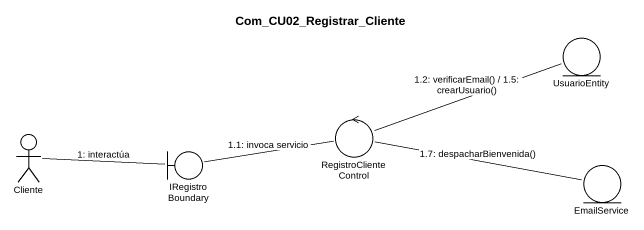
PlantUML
@startuml
title Com_CU02_Registrar_Cliente
entity UsuarioEntity
actor Cliente
control RegistroClienteControl
boundary IRegistroBoundary
entity EmailService
Cliente -right- IRegistroBoundary : 1: interactúa
RegistroClienteControl -right- UsuarioEntity : 1.2: verificarEmail() / 1.5: crearUsuario()
RegistroClienteControl -right- EmailService : 1.7: despacharBienvenida()
IRegistroBoundary -right- RegistroClienteControl : 1.1: invoca servicio
@enduml
